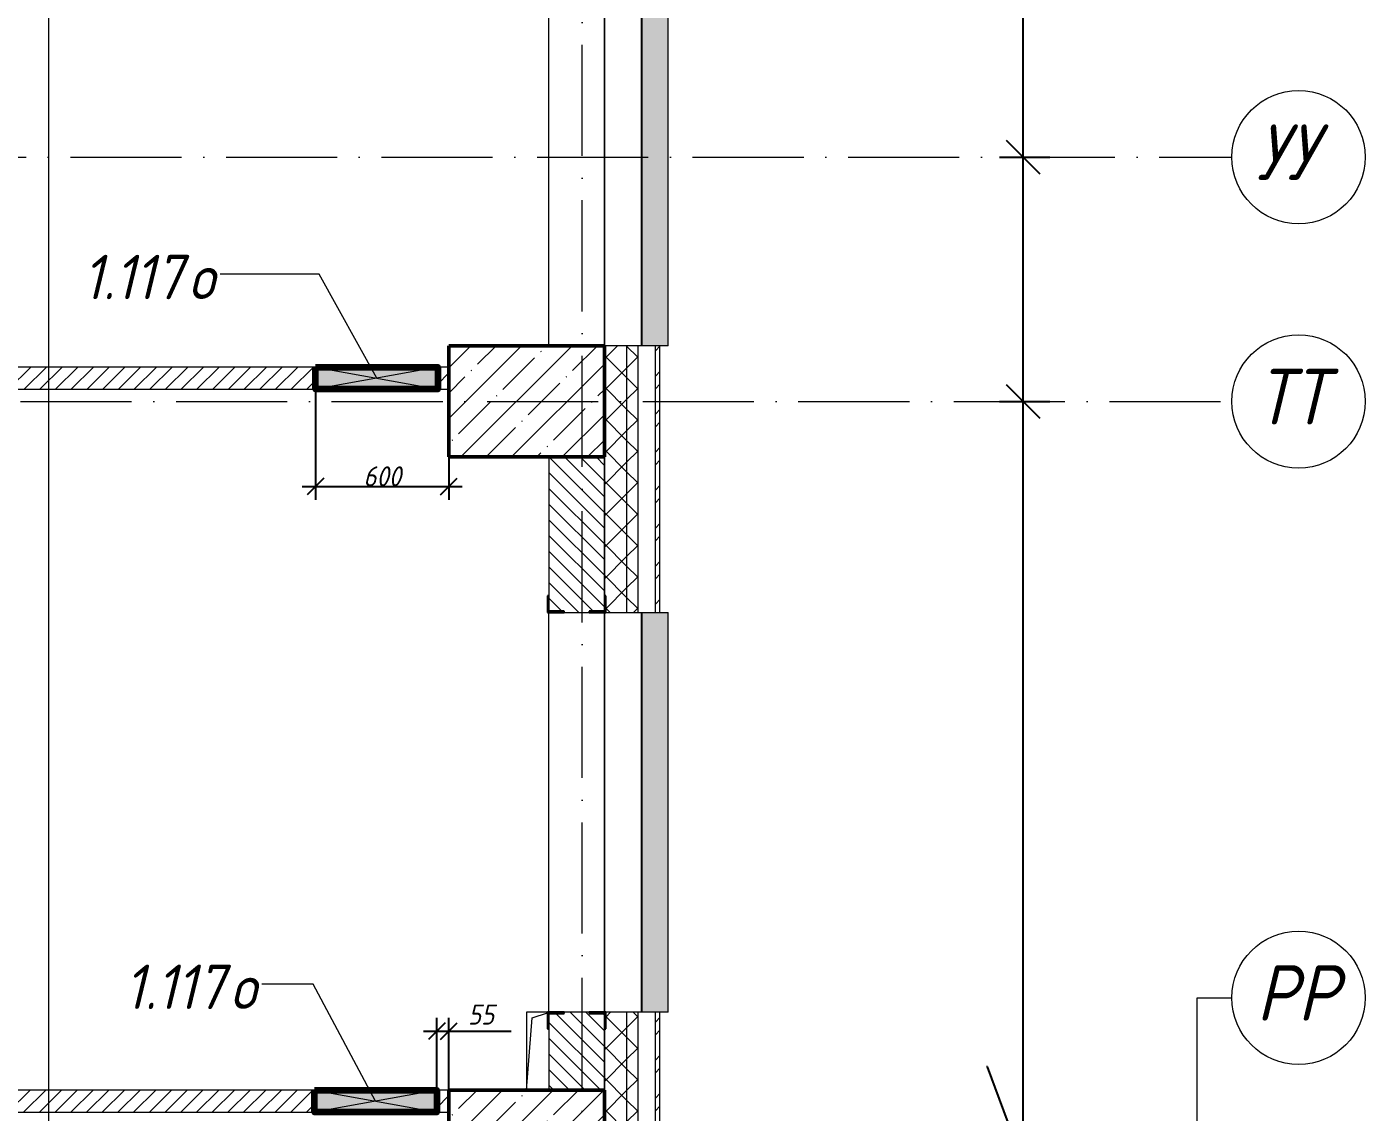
# Model space of a CAD drawing. Header units: millimetres. Extents: x -356862 to 418287, y 0 to 839748.
# Drawn here: x -77865 to -71841, y 529297 to 534184 of the extents above; entities that cross this region are included whole.
import ezdxf

# ---------------------------------------------------------------- set-up
doc = ezdxf.new("R2010")
doc.units = ezdxf.units.MM
doc.linetypes.add('50_200_ШТРИХ_1Т_ш5_п1_п1_', pattern=[700, 500, -100, 0, -100])
for name, color, linetype, lineweight in [('9.7) Заделка 956 шт', 6, 'Continuous', 158), ('A-____-____-DIMS', 7, 'Continuous', 9), ('A-DETL-GENF-OTLN', 7, 'Continuous', 9), ('A-GENM-____-MCUT', 7, 'Continuous', 25), ('A-GENM-____-OTLN', 7, 'Continuous', 9), ('A-GENM-____-OTLN-1', 7, 'Continuous', 25), ('A-GLAZ-____-IDEN', 7, 'Continuous', 9), ('A-GLAZ-____-OTLN', 7, 'Continuous', 9), ('A-WALL-____-MCUT', 7, 'Continuous', 13), ('A-WALL-____-MCUT-1', 7, 'Continuous', 9), ('A-WALL-____-OTLN', 7, 'Continuous', 9), ('A-WALL-____-PATT-1', 7, 'Continuous', 9), ('A-WALL-FNSH-MCUT-1', 7, 'Continuous', 9), ('S-COLS-____-MCUT', 7, 'Continuous', 50), ('S-COLS-____-OTLN', 7, 'Continuous', 9), ('S-GRID-____-IDEN', 7, 'Continuous', 9), ('S-GRID-____-OTLN', 7, 'Continuous', 9), ('S-GRID-____-OTLN-1', 7, '50_200_ШТРИХ_1Т_ш5_п1_п1_', 9)]:
    doc.layers.add(name, color=color, linetype=linetype, lineweight=lineweight)
doc.layers.add('A-GLAZ-____-OTLN-1', color=7, linetype='Continuous', lineweight=9, true_color=0xc0c0c0)
doc.layers.add('G-____-____-SYMB-1', color=9, linetype='Continuous', lineweight=9, true_color=0x808080)
doc.styles.add('ISOCPEUR_I', font='isocpeui.ttf', dxfattribs={"width": 0.9, "height": 2.5})
doc.styles.add('ISOCPEUR_I_11', font='isocpeui.ttf', dxfattribs={"width": 0.9, "height": 200})
doc.styles.add('ISOCPEUR_I_7', font='isocpeui.ttf', dxfattribs={"width": 0.9, "height": 90})
doc.styles.add('ISOCPEUR_I_9', font='isocpeui.ttf', dxfattribs={"width": 0.9, "height": 250})
doc.dimstyles.new('ISO-1_8_0_9К_СРЕДНИЙ_Кладочные_1', dxfattribs={"dimscale": 304.8, "dimtxt": 89.638306, "dimasz": 0.246063, "dimexe": 0.19685, "dimexo": 0, "dimgap": 0, "dimtad": 1, "dimdec": 3, "dimrnd": 0.001, "dimdsep": 46, "dimtxsty": 'ISOCPEUR_I_7', "dimblk1": 'OBLIQUE', "dimblk2": 'OBLIQUE', "dimsah": 1, "dimcen": 0.09, "dimdle": 0.19685, "dimazin": 0, "dimtfac": 1, "dimtdec": 4, "dimtix": 1, "dimtmove": 0, "dimatfit": 3, "dimfxl": 1, "dimtvp": 1, "dimtolj": 1, "dimtzin": 0, "dimarcsym": 2})
doc.dimstyles.new('ISO-1_8_0_9К_СРЕДНИЙ_Кладочные_2', dxfattribs={"dimscale": 304.8, "dimtxt": 89.638306, "dimasz": 0.246063, "dimexe": 0.19685, "dimexo": 0, "dimgap": 0, "dimtad": 1, "dimdec": 3, "dimrnd": 0.001, "dimdsep": 46, "dimtxsty": 'ISOCPEUR_I_7', "dimblk1": 'OBLIQUE', "dimblk2": 'OBLIQUE', "dimsah": 1, "dimcen": 0.09, "dimdle": 0.19685, "dimazin": 0, "dimtfac": 1, "dimtdec": 4, "dimtix": 1, "dimtmove": 1, "dimatfit": 3, "dimfxl": 1, "dimtvp": 1, "dimtolj": 1, "dimtzin": 0, "dimarcsym": 2})
doc.dimstyles.new('ISO-2_5_0_9К_БОЛЬШОЙ_ОСИ', dxfattribs={"dimscale": 304.8, "dimtxt": 248.995294, "dimasz": 0.492126, "dimexe": 0.393701, "dimexo": 0, "dimgap": 0, "dimtad": 1, "dimdec": 0, "dimzin": 0, "dimdsep": 46, "dimtxsty": 'ISOCPEUR_I', "dimblk1": 'OBLIQUE', "dimblk2": 'OBLIQUE', "dimsah": 1, "dimcen": 0.09, "dimdle": 0.393701, "dimazin": 0, "dimtfac": 1, "dimtdec": 4, "dimtix": 1, "dimtmove": 0, "dimatfit": 3, "dimfxl": 1, "dimtvp": 1, "dimtolj": 1, "dimtzin": 0, "dimarcsym": 2})
doc.dimstyles.new('ISO-2_5_0_9К_БОЛЬШОЙ_ОСИ_1', dxfattribs={"dimscale": 304.8, "dimtxt": 248.995294, "dimasz": 0.492126, "dimexe": 0.393701, "dimexo": 0, "dimgap": 0, "dimtad": 1, "dimdec": 0, "dimzin": 0, "dimdsep": 46, "dimtxsty": 'ISOCPEUR_I', "dimblk1": 'OBLIQUE', "dimblk2": 'OBLIQUE', "dimsah": 1, "dimcen": 0.09, "dimdle": 0.393701, "dimazin": 0, "dimtfac": 1, "dimtdec": 4, "dimtix": 1, "dimtmove": 1, "dimatfit": 3, "dimfxl": 1, "dimtvp": 1, "dimtolj": 1, "dimtzin": 0, "dimarcsym": 2})
pattern_1 = [(45, (-176515.067, 459015.94), (-35.35534, 35.35534), [])]
pattern_2 = [(45, (-176515.07, 459015.94), (-70.71068, 70.71068), []), (135, (-176515.07, 459015.94), (-70.71068, -70.71068), [])]

# ---------------------------------------------------------------- blocks, each defined once
blk = doc.blocks.new('BSC_Колонна _Прямоугольная - 500х700-V121-АР1_План отверстий 1 этажа в осях 1-64_Ю-ЯЯ')
at = {"layer": 'S-COLS-____-OTLN'}
h = blk.add_hatch(dxfattribs=at)
h.set_pattern_fill('FP_132', color=256, style=0, pattern_type=2)
h.set_pattern_definition([(315, (-70131.04, 100900), (114.04925, 114.04925), []), (315, (-70131.04, 100785.95), (114.04925, 114.04925), [201.613, -40.323, 3.353, -36.97])])
h.paths.add_polyline_path([(-250, 167.9), (-250, -350), (250, -350), (250, 350), (-250, 350)], flags=0)
at = {"layer": 'S-COLS-____-MCUT'}
for p, q in [((250, 350), (-250, 350)), ((-250, 350), (-250, -350)), ((250, -350), (250, 350)), ((-250, -350), (250, -350))]:
    blk.add_line(p, q, dxfattribs=at)
blk = doc.blocks.new('BSC_Колонна _Прямоугольная - 500х700-V122-АР1_План отверстий 1 этажа в осях 1-64_Ю-ЯЯ')
at = {"layer": 'S-COLS-____-OTLN'}
h = blk.add_hatch(dxfattribs=at)
h.set_pattern_fill('FP_133', color=256, style=0, pattern_type=2)
h.set_pattern_definition([(315, (-73481.04, 100900), (114.04925, 114.04925), []), (315, (-73481.04, 100785.95), (114.04925, 114.04925), [201.613, -40.323, 3.353, -36.97])])
h.paths.add_polyline_path([(-250, 167.9), (-250, -350), (250, -350), (250, 350), (-250, 350)], flags=0)
at = {"layer": 'S-COLS-____-MCUT'}
for p, q in [((250, 350), (-250, 350)), ((-250, 350), (-250, -350)), ((250, -350), (250, 350)), ((-250, -350), (250, -350))]:
    blk.add_line(p, q, dxfattribs=at)
blk = doc.blocks.new('Фахверк_СКБ_Уголок - 250_2700-27497298-АР1_План отверстий 1 этажа в осях 1-64_Ю-ЯЯ')
at = {"layer": 'A-GENM-____-MCUT'}
for p, q in [((200, 181), (125, 181)), ((125, 181), (125, 106)), ((200, 175), (200, 181)), ((131, 106), (131, 175)), ((131, 175), (200, 175)), ((125, 106), (131, 106)), ((131, -6), (125, -6)), ((125, -6), (125, -81)), ((131, -75), (131, -6)), ((125, -81), (200, -81)), ((200, -75), (131, -75)), ((200, -81), (200, -75))]:
    blk.add_line(p, q, dxfattribs=at)
blk = doc.blocks.new('AR_Отверстие прямоугольное _в плите_ - AR_Отверстие прямоугольное _в плите_-V210-АР1_План отверстий 1 этажа в осях 1-64_Ю-ЯЯ')
at = {"layer": 'A-GENM-____-OTLN'}
for p, q in [((44, 175), (-50, 175)), ((-50, 175), (-50, -175)), ((-50, -175), (-25, 150)), ((-25, 150), (44, 173))]:
    blk.add_line(p, q, dxfattribs=at)
blk = doc.blocks.new('Отлив_СКБ - Отлив витража_120_НВФ-31885687-АР1_План отверстий 1 этажа в осях 1-64_Ю-ЯЯ')
at = {"layer": 'A-GLAZ-____-OTLN-1'}
for points in [[(0, -2), (1800, -2), (1800, 0), (0, 0)], [(877.1, -120), (1800, -120), (1800, -2), (0, -2), (0, -120)]]:
    blk.add_hatch(color=256, dxfattribs=at).paths.add_polyline_path(points, flags=0)
at = {"layer": 'A-GLAZ-____-OTLN'}
for p, q in [((0, 0), (1800, 0)), ((1800, -2), (0, -2)), ((0, -120), (0, -83)), ((0, -120), (1800, -120)), ((1800, -83), (1800, -120))]:
    blk.add_line(p, q, dxfattribs=at)
blk = doc.blocks.new('AR_Отверстие прямоугольное _в стене__БезПР - AR_Отверстие прямоугольное _в стене__БезПР-36428248-АР1_План отверстий 1 этажа в осях 1-64_Ю-ЯЯ')
at = {"layer": 'A-GLAZ-____-OTLN'}
blk.add_hatch(color=256, dxfattribs=at).paths.add_polyline_path([(275, -50), (275, 50), (-275, 50), (-275, -50)], flags=0)
at = {"layer": 'A-DETL-GENF-OTLN'}
for p, q in [((-275, -50), (-275, 50)), ((-275, 50), (275, 50)), ((275, 50), (-275, -50)), ((-275, 50), (275, -50)), ((275, 50), (-275, 50)), ((-275, 50), (-275, -50)), ((275, 50), (275, -50)), ((275, -50), (275, 50)), ((275, -50), (-275, -50)), ((-275, -50), (275, -50))]:
    blk.add_line(p, q, dxfattribs=at)
at = {"layer": 'A-GLAZ-____-OTLN'}
blk.add_line((275, 50), (-275, 50), dxfattribs=at)
blk = doc.blocks.new('Ось сетки - Круг_Ø6_00__ISO-2_5_0_9K_-25732049-АР1_План отверстий 1 этажа в осях 1-64_Ю-ЯЯ')
at = {"layer": 'S-GRID-____-IDEN'}
blk.add_circle((0, 0), 3, dxfattribs=at)
blk = doc.blocks.new('_Oblique')
at = {"color": 0, "linetype": 'ByBlock', "lineweight": -2}
blk.add_line((-0.5, -0.5), (0.5, 0.5), dxfattribs=at)
blk = doc.blocks.new('*D13474')
at = {"layer": 'A-____-____-DIMS', "color": 0, "lineweight": -2, "transparency": 16777216}
for p, q in [((-73540.8, 529500.7), (-73544.7, 529500.7)), ((-73380.8, 529072), (-73540.8, 529500.7)), ((-73380.8, 528877), (-73380.8, 529267)), ((-73486.9, 529147), (-73260.8, 529147)), ((-73486.9, 528997), (-73260.8, 528997))]:
    blk.add_line(p, q, dxfattribs=at)
at = {"layer": 'Defpoints', "color": 0, "transparency": 16777216}
for p in [(-73486.9, 529147), (-73380.8, 529147), (-73486.9, 528997)]:
    blk.add_point(p, dxfattribs=at)
at = {"layer": 'A-____-____-DIMS', "color": 0, "lineweight": -2, "transparency": 16777216, "xscale": 150, "yscale": 150, "zscale": 150}
for p, rotation in [((-73380.8, 529147), 90), ((-73380.8, 528997), 270)]:
    blk.add_blockref('_Oblique', p, dxfattribs=dict(at, rotation=rotation))
at = {"layer": 'A-____-____-DIMS', "color": 0, "transparency": 16777216, "insert": (-73542.4, 528991), "char_height": 2.5, "width": 511.398, "attachment_point": 1, "rotation": 90, "line_spacing_factor": 1.149209, "style": 'ISOCPEUR_I'}
blk.add_mtext('\\A1;150', dxfattribs=at)
blk = doc.blocks.new('*D13475')
at = {"layer": 'A-____-____-DIMS', "color": 0, "lineweight": -2, "transparency": 16777216}
for p, q in [((-73380.8, 529027), (-73380.8, 532617)), ((-73486.9, 532497), (-73260.8, 532497)), ((-73486.9, 529147), (-73260.8, 529147))]:
    blk.add_line(p, q, dxfattribs=at)
at = {"layer": 'Defpoints', "color": 0, "transparency": 16777216}
for p in [(-73486.9, 532497), (-73380.8, 532497), (-73486.9, 529147)]:
    blk.add_point(p, dxfattribs=at)
at = {"layer": 'A-____-____-DIMS', "color": 0, "lineweight": -2, "transparency": 16777216, "xscale": 150, "yscale": 150, "zscale": 150}
for p, rotation in [((-73380.8, 532497), 90), ((-73380.8, 529147), 270)]:
    blk.add_blockref('_Oblique', p, dxfattribs=dict(at, rotation=rotation))
at = {"layer": 'A-____-____-DIMS', "color": 0, "transparency": 16777216, "insert": (-73382.1, 530822), "char_height": 2.5, "width": 758.478, "attachment_point": 5, "rotation": 90, "style": 'ISOCPEUR_I'}
blk.add_mtext('\\A1;3350', dxfattribs=at)
blk = doc.blocks.new('*D13476')
at = {"layer": 'A-____-____-DIMS', "color": 0, "lineweight": -2, "transparency": 16777216}
for p, q in [((-73380.8, 532377), (-73380.8, 533717)), ((-73486.9, 533597), (-73260.8, 533597)), ((-73486.9, 532497), (-73260.8, 532497))]:
    blk.add_line(p, q, dxfattribs=at)
at = {"layer": 'Defpoints', "color": 0, "transparency": 16777216}
for p in [(-73486.9, 533597), (-73380.8, 533597), (-73486.9, 532497)]:
    blk.add_point(p, dxfattribs=at)
at = {"layer": 'A-____-____-DIMS', "color": 0, "lineweight": -2, "transparency": 16777216, "xscale": 150, "yscale": 150, "zscale": 150}
for p, rotation in [((-73380.8, 533597), 90), ((-73380.8, 532497), 270)]:
    blk.add_blockref('_Oblique', p, dxfattribs=dict(at, rotation=rotation))
at = {"layer": 'A-____-____-DIMS', "color": 0, "transparency": 16777216, "insert": (-73382.1, 533047), "char_height": 2.5, "width": 643.557, "attachment_point": 5, "rotation": 90, "style": 'ISOCPEUR_I'}
blk.add_mtext('\\A1;1100', dxfattribs=at)
blk = doc.blocks.new('*D13477')
at = {"layer": 'A-____-____-DIMS', "color": 0, "lineweight": -2, "transparency": 16777216}
for p, q in [((-73380.8, 533477), (-73380.8, 534717)), ((-73486.9, 534597), (-73260.8, 534597)), ((-73486.9, 533597), (-73260.8, 533597))]:
    blk.add_line(p, q, dxfattribs=at)
at = {"layer": 'Defpoints', "color": 0, "transparency": 16777216}
for p in [(-73486.9, 534597), (-73380.8, 534597), (-73486.9, 533597)]:
    blk.add_point(p, dxfattribs=at)
at = {"layer": 'A-____-____-DIMS', "color": 0, "lineweight": -2, "transparency": 16777216, "xscale": 150, "yscale": 150, "zscale": 150}
for p, rotation in [((-73380.8, 534597), 90), ((-73380.8, 533597), 270)]:
    blk.add_blockref('_Oblique', p, dxfattribs=dict(at, rotation=rotation))
at = {"layer": 'A-____-____-DIMS', "color": 0, "transparency": 16777216, "insert": (-73382.1, 534097), "char_height": 2.5, "width": 701.018, "attachment_point": 5, "rotation": 90, "style": 'ISOCPEUR_I'}
blk.add_mtext('\\A1;1000', dxfattribs=at)
blk = doc.blocks.new('*D13639')
at = {"layer": 'A-____-____-DIMS', "color": 0, "lineweight": -2, "transparency": 16777216}
for p, q in [((-76020.1, 529397), (-76020.1, 529721.6)), ((-75965.1, 529397), (-75965.1, 529721.6)), ((-76080.1, 529661.6), (-75965.1, 529661.6)), ((-75965.1, 529661.6), (-75684.8, 529661.6))]:
    blk.add_line(p, q, dxfattribs=at)
at = {"layer": 'Defpoints', "color": 0, "transparency": 16777216}
for p in [(-75965.1, 529661.6), (-76020.1, 529397), (-75965.1, 529397)]:
    blk.add_point(p, dxfattribs=at)
at = {"layer": 'A-____-____-DIMS', "color": 0, "lineweight": -2, "transparency": 16777216, "xscale": 75, "yscale": 75, "zscale": 75, "rotation": 180}
blk.add_blockref('_Oblique', (-76020.1, 529661.6), dxfattribs=at)
at = {"layer": 'A-____-____-DIMS', "color": 0, "lineweight": -2, "transparency": 16777216, "xscale": 75, "yscale": 75, "zscale": 75}
blk.add_blockref('_Oblique', (-75965.1, 529661.6), dxfattribs=at)
at = {"layer": 'A-____-____-DIMS', "color": 0, "transparency": 16777216, "insert": (-75879.2, 529781.6), "char_height": 90, "width": 273.052, "attachment_point": 1, "line_spacing_factor": 1.149209, "style": 'ISOCPEUR_I_7'}
blk.add_mtext('\\A1;55', dxfattribs=at)
blk = doc.blocks.new('*D13641')
at = {"layer": 'A-____-____-DIMS', "color": 0, "lineweight": -2, "transparency": 16777216}
for p, q in [((-76565.1, 532552), (-76565.1, 532054.7)), ((-75965.1, 532247), (-75965.1, 532054.7)), ((-76625.1, 532114.7), (-75905.1, 532114.7))]:
    blk.add_line(p, q, dxfattribs=at)
at = {"layer": 'Defpoints', "color": 0, "transparency": 16777216}
for p in [(-76565.1, 532552), (-75965.1, 532247), (-75965.1, 532114.7)]:
    blk.add_point(p, dxfattribs=at)
at = {"layer": 'A-____-____-DIMS', "color": 0, "lineweight": -2, "transparency": 16777216, "xscale": 75, "yscale": 75, "zscale": 75, "rotation": 180}
blk.add_blockref('_Oblique', (-76565.1, 532114.7), dxfattribs=at)
at = {"layer": 'A-____-____-DIMS', "color": 0, "lineweight": -2, "transparency": 16777216, "xscale": 75, "yscale": 75, "zscale": 75}
blk.add_blockref('_Oblique', (-75965.1, 532114.7), dxfattribs=at)
at = {"layer": 'A-____-____-DIMS', "color": 0, "transparency": 16777216, "insert": (-76265.1, 532159.7), "char_height": 90, "width": 409.578, "attachment_point": 5, "style": 'ISOCPEUR_I_7'}
blk.add_mtext('\\A1;600', dxfattribs=at)

msp = doc.modelspace()

# ---------------------------------------------------------------- hatches: boundary and pattern name
at = {"layer": 'A-WALL-____-PATT-1'}
h = msp.add_hatch(dxfattribs=at)
h.set_pattern_fill('FP_3', color=256, style=0, pattern_type=2)
h.set_pattern_definition([(45, (-176515.07, 459015.94), (-85.53659, 85.53659), []), (45, (-176458.04, 459015.94), (-85.53659, 85.53659), [])])
h.paths.add_polyline_path([(-75015.0675, 528496.983), (-75015.0675, 529746.983), (-75035.0675, 529746.983), (-75035.0675, 528496.983)], flags=0)
h.paths.add_polyline_path([(-75035.0675, 531546.983), (-75015.0675, 531546.983), (-75015.0675, 532746.983), (-75035.0675, 532746.983), (-75035.0675, 532384.65)], flags=0)
h.paths.add_polyline_path([(-75035.0675, 534546.983), (-75015.0675, 534546.983), (-75015.0675, 535746.983), (-75035.0675, 535746.983), (-75035.0675, 535613.6202)], flags=0)
h.paths.add_polyline_path([(-75035.0675, 537546.983), (-75015.0675, 537546.983), (-75015.0675, 544926.983), (-75035.0675, 544926.983), (-75035.0675, 538035.3479)], flags=0)
h = msp.add_hatch(dxfattribs=at)
h.set_pattern_fill('FP_1', color=256, style=0, pattern_type=2)
h.set_pattern_definition(pattern_2)
h.paths.add_polyline_path([(-75165.0675, 505831.983), (-75165.0675, 506096.983), (-75265.0675, 506096.983), (-75265.0675, 505831.983)], flags=0)
h.paths.add_polyline_path([(-75165.0675, 508196.983), (-75165.0675, 508796.983), (-75265.0675, 508796.983), (-75265.0675, 508196.983)], flags=0)
h.paths.add_polyline_path([(-75165.0675, 510196.983), (-75165.0675, 514796.983), (-75259.0675, 514796.983), (-75259.0675, 514721.983), (-75265.0675, 514721.983), (-75265.0675, 510196.983)], flags=0)
h.paths.add_polyline_path([(-75165.0675, 516596.983), (-75165.0675, 517796.983), (-75259.0675, 517796.983), (-75259.0675, 517721.983), (-75265.0675, 517721.983), (-75265.0675, 516671.983), (-75259.0675, 516671.983), (-75259.0675, 516596.983)], flags=0)
h.paths.add_polyline_path([(-75165.0675, 519596.983), (-75165.0675, 520796.983), (-75259.0675, 520796.983), (-75259.0675, 520721.983), (-75265.0675, 520721.983), (-75265.0675, 519671.983), (-75259.0675, 519671.983), (-75259.0675, 519596.983)], flags=0)
h.paths.add_polyline_path([(-75259.0675, 522596.983), (-75165.0675, 522596.983), (-75165.0675, 523796.983), (-75259.0675, 523796.983), (-75259.0675, 523721.983), (-75265.0675, 523721.983), (-75265.0675, 522671.983), (-75259.0675, 522671.983), (-75259.0675, 522602.983)], flags=0)
h.paths.add_polyline_path([(-75165.0675, 525596.983), (-75165.0675, 526746.983), (-75259.0675, 526746.983), (-75259.0675, 526671.983), (-75265.0675, 526671.983), (-75265.0675, 525671.983), (-75259.0675, 525671.983), (-75259.0675, 525596.983)], flags=0)
h.paths.add_polyline_path([(-75259.0675, 528496.983), (-75165.0675, 528496.983), (-75165.0675, 529746.983), (-75259.0675, 529746.983), (-75259.0675, 529671.983), (-75265.0675, 529671.983), (-75265.0675, 528571.983), (-75259.0675, 528571.983), (-75259.0675, 528502.983)], flags=0)
h.paths.add_polyline_path([(-75259.0675, 531546.983), (-75165.0675, 531546.983), (-75165.0675, 532746.983), (-75265.0675, 532746.983), (-75265.0675, 531621.983), (-75259.0675, 531621.983), (-75259.0675, 531552.983)], flags=0)
h.paths.add_polyline_path([(-75259.0675, 534546.983), (-75165.0675, 534546.983), (-75165.0675, 535746.983), (-75259.0675, 535746.983), (-75259.0675, 535671.983), (-75265.0675, 535671.983), (-75265.0675, 534621.983), (-75259.0675, 534621.983), (-75259.0675, 534552.983)], flags=0)
h.paths.add_polyline_path([(-75165.0675, 537546.983), (-75165.0675, 544796.983), (-75265.0675, 544796.983), (-75265.0675, 537621.983), (-75259.0675, 537621.983), (-75259.0675, 537546.983)], flags=0)
h = msp.add_hatch(dxfattribs=at)
h.set_pattern_fill('FP_1', color=256, style=0, pattern_type=2)
h.set_pattern_definition(pattern_2)
h.paths.add_polyline_path([(-75115.0675, 505831.983), (-75115.0675, 506096.983), (-75165.0675, 506096.983), (-75165.0675, 505831.983)], flags=0)
h.paths.add_polyline_path([(-75115.0675, 508196.983), (-75115.0675, 508796.983), (-75165.0675, 508796.983), (-75165.0675, 508196.983)], flags=0)
h.paths.add_polyline_path([(-75165.0675, 510196.983), (-75115.0675, 510196.983), (-75115.0675, 514796.983), (-75165.0675, 514796.983), (-75165.0675, 513010.8287)], flags=0)
h.paths.add_polyline_path([(-75165.0675, 516596.983), (-75115.0675, 516596.983), (-75115.0675, 517796.983), (-75165.0675, 517796.983), (-75165.0675, 517047.0414)], flags=0)
h.paths.add_polyline_path([(-75115.0675, 519596.983), (-75115.0675, 520796.983), (-75165.0675, 520796.983), (-75165.0675, 519596.983)], flags=0)
h.paths.add_polyline_path([(-75115.0675, 522596.983), (-75115.0675, 523796.983), (-75165.0675, 523796.983), (-75165.0675, 522596.983)], flags=0)
h.paths.add_polyline_path([(-75165.0675, 525596.983), (-75115.0675, 525596.983), (-75115.0675, 526746.983), (-75165.0675, 526746.983), (-75165.0675, 525926.7096)], flags=0)
h.paths.add_polyline_path([(-75115.0675, 528496.983), (-75115.0675, 529746.983), (-75165.0675, 529746.983), (-75165.0675, 528496.983)], flags=0)
h.paths.add_polyline_path([(-75115.0675, 531546.983), (-75115.0675, 532746.983), (-75165.0675, 532746.983), (-75165.0675, 531546.983)], flags=0)
h.paths.add_polyline_path([(-75165.0675, 534546.983), (-75115.0675, 534546.983), (-75115.0675, 535746.983), (-75165.0675, 535746.983), (-75165.0675, 535613.6202)], flags=0)
h.paths.add_polyline_path([(-75165.0675, 537546.983), (-75115.0675, 537546.983), (-75115.0675, 544846.983), (-75165.0675, 544846.983), (-75165.0675, 538035.3479)], flags=0)
h = msp.add_hatch(dxfattribs=at)
h.set_pattern_fill('FP_5', color=256, style=0, pattern_type=2)
h.set_pattern_definition(pattern_1)
h.paths.add_polyline_path([(-75965.0675, 532551.983), (-75965.0675, 532651.983), (-76015.0675, 532651.983), (-76015.0675, 532551.983)], flags=0)
h.paths.add_polyline_path([(-76565.0675, 532551.983), (-76565.0675, 532651.983), (-78165.0675, 532651.983), (-78165.0675, 532551.983), (-77550.4388, 532551.983)], flags=0)
h.paths.add_polyline_path([(-78215.0675, 532551.983), (-78215.0675, 532554.983), (-78168.0675, 532554.983), (-78168.0675, 532648.983), (-78215.0675, 532648.983), (-78215.0675, 532651.983), (-80365.0675, 532651.983), (-80365.0675, 532551.983), (-78265.0675, 532551.983)], flags=0)
h.paths.add_polyline_path([(-80415.0675, 532551.983), (-80415.0675, 532554.983), (-80368.0675, 532554.983), (-80368.0675, 532648.983), (-80415.0675, 532648.983), (-80415.0675, 532651.983), (-82565.0675, 532651.983), (-82565.0675, 532551.983), (-81085.4402, 532551.983)], flags=0)
h = msp.add_hatch(dxfattribs=at)
h.set_pattern_fill('FP_6', color=256, style=0, pattern_type=2)
h.set_pattern_definition([(135, (-176515.067, 459015.94), (-35.35534, -35.35534), [])])
h.paths.add_polyline_path([(-75265.0675, 529396.983), (-75265.0675, 529740.983), (-75334.0675, 529740.983), (-75334.0675, 529746.983), (-75446.0675, 529746.983), (-75446.0675, 529740.983), (-75515.0675, 529740.983), (-75515.0675, 529396.983)], flags=0)
h.paths.add_polyline_path([(-75334.0675, 531546.983), (-75334.0675, 531552.983), (-75265.0675, 531552.983), (-75265.0675, 532246.983), (-75515.0675, 532246.983), (-75515.0675, 531552.983), (-75446.0675, 531552.983), (-75446.0675, 531546.983)], flags=0)
h = msp.add_hatch(dxfattribs=at)
h.set_pattern_fill('FP_5', color=256, style=0, pattern_type=2)
h.set_pattern_definition(pattern_1)
h.paths.add_polyline_path([(-75965.0675, 529296.983), (-75965.0675, 529396.983), (-76020.0675, 529396.983), (-76020.0675, 529296.983)], flags=0)
h.paths.add_polyline_path([(-76570.0675, 529296.983), (-76570.0675, 529396.983), (-78165.0675, 529396.983), (-78165.0675, 529296.983), (-77550.4388, 529296.983)], flags=0)
h.paths.add_polyline_path([(-78215.0675, 529296.983), (-78215.0675, 529299.983), (-78168.0675, 529299.983), (-78168.0675, 529393.983), (-78215.0675, 529393.983), (-78215.0675, 529396.983), (-80315.0675, 529396.983), (-80315.0675, 529393.983), (-80362.0675, 529393.983), (-80362.0675, 529299.983), (-80315.0675, 529299.983), (-80315.0675, 529296.983), (-79317.9395, 529296.983)], flags=0)
h.paths.add_polyline_path([(-80365.0675, 529296.983), (-80365.0675, 529396.983), (-82565.0675, 529396.983), (-82565.0675, 529296.983), (-81085.4402, 529296.983)], flags=0)

# ---------------------------------------------------------------- linework, layer by layer
at = {"layer": '9.7) Заделка 956 шт'}
for points in [[(-76565.0675, 532651.983), (-76015.0675, 532651.983), (-76015.0675, 532551.983), (-76565.0675, 532551.983)], [(-76570.0675, 529396.983), (-76020.0675, 529396.983), (-76020.0675, 529296.983), (-76570.0675, 529296.983)]]:
    msp.add_lwpolyline(points, close=True, dxfattribs=at)
at = {"layer": 'A-GLAZ-____-IDEN'}
for p, q in [((-76548.6863, 533069.6009), (-76994.0805, 533069.6009)), ((-76290.0675, 532601.983), (-76548.6863, 533069.6009)), ((-76575.474, 529874.0387), (-76806.3481, 529874.0387)), ((-76295.0675, 529346.983), (-76575.474, 529874.0387))]:
    msp.add_line(p, q, dxfattribs=at)
at = {"layer": 'A-WALL-____-MCUT'}
for p, q in [((-75035.0675, 532746.983), (-75265.0675, 532746.983)), ((-75035.0675, 531546.983), (-75035.0675, 532746.983)), ((-75515.0675, 532246.983), (-75515.0675, 531621.983)), ((-75265.0675, 531621.983), (-75265.0675, 532246.983)), ((-75265.0675, 532246.983), (-75265.0675, 531621.983)), ((-75446.0675, 531546.983), (-75334.0675, 531546.983)), ((-75259.0675, 531546.983), (-75035.0675, 531546.983)), ((-75334.0675, 529746.983), (-75446.0675, 529746.983)), ((-75035.0675, 529746.983), (-75259.0675, 529746.983)), ((-75035.0675, 528496.983), (-75035.0675, 529746.983)), ((-75515.0675, 529671.983), (-75515.0675, 529396.983)), ((-75265.0675, 529396.983), (-75265.0675, 529671.983)), ((-75265.0675, 529671.983), (-75265.0675, 529396.983))]:
    msp.add_line(p, q, dxfattribs=at)
at = {"layer": 'A-WALL-____-MCUT-1'}
for p, q in [((-75165.0675, 532746.983), (-75165.0675, 531546.983)), ((-75115.0675, 532746.983), (-75115.0675, 531546.983)), ((-75165.0675, 529746.983), (-75165.0675, 528496.983)), ((-75115.0675, 529746.983), (-75115.0675, 528496.983))]:
    msp.add_line(p, q, dxfattribs=at)
at = {"layer": 'A-WALL-____-OTLN'}
for p, q in [((-75515.0675, 532746.983), (-75515.0675, 534546.983)), ((-75265.0675, 534546.983), (-75265.0675, 532746.983)), ((-75265.0675, 532746.983), (-75265.0675, 534546.983)), ((-75515.0675, 529746.983), (-75515.0675, 531546.983)), ((-75265.0675, 531546.983), (-75265.0675, 529746.983)), ((-75265.0675, 529746.983), (-75265.0675, 531546.983))]:
    msp.add_line(p, q, dxfattribs=at)
at = {"layer": 'A-WALL-FNSH-MCUT-1'}
for p, q in [((-75015.0675, 532746.983), (-75035.0675, 532746.983)), ((-75015.0675, 531546.983), (-75015.0675, 532746.983)), ((-76565.0675, 532651.983), (-78165.0675, 532651.983)), ((-75965.0675, 532651.983), (-76015.0675, 532651.983)), ((-78165.0675, 532551.983), (-76565.0675, 532551.983)), ((-76015.0675, 532551.983), (-75965.0675, 532551.983)), ((-75035.0675, 531546.983), (-75015.0675, 531546.983)), ((-75015.0675, 529746.983), (-75035.0675, 529746.983)), ((-75015.0675, 528496.983), (-75015.0675, 529746.983)), ((-76570.0675, 529396.983), (-78165.0675, 529396.983)), ((-75965.0675, 529396.983), (-76020.0675, 529396.983)), ((-78165.0675, 529296.983), (-76570.0675, 529296.983)), ((-76020.0675, 529296.983), (-75965.0675, 529296.983))]:
    msp.add_line(p, q, dxfattribs=at)
at = {"layer": 'G-____-____-SYMB-1'}
msp.add_line((-77766.8674, 545636.5018), (-77766.8674, 504422.2671), dxfattribs=at)
at = {"layer": 'S-GRID-____-OTLN'}
for p, q in [((-72597.3624, 529812.1321), (-72440.6609, 529812.1321)), ((-72597.3624, 529146.983), (-72597.3624, 529812.1321))]:
    msp.add_line(p, q, dxfattribs=at)
at = {"layer": 'S-GRID-____-OTLN-1'}
for p, q in [((-75365.0675, 498597.5699), (-75365.0675, 549908.7924)), ((-142077.6215, 533596.983), (-72440.6609, 533596.983)), ((-83493.8031, 532496.983), (-72440.6609, 532496.983))]:
    msp.add_line(p, q, dxfattribs=at)

# ---------------------------------------------------------------- block references
at = {"layer": 'A-GENM-____-OTLN'}
msp.add_blockref('AR_Отверстие прямоугольное _в плите_ - AR_Отверстие прямоугольное _в плите_-V210-АР1_План отверстий 1 этажа в осях 1-64_Ю-ЯЯ', (-75565.0675, 529571.983), dxfattribs=at)
at = {"layer": 'A-GENM-____-OTLN-1'}
for p, rotation in [((-75340.0675, 531421.983), 89.99999999999994), ((-75440.0675, 529871.983), 269.9999999999999)]:
    msp.add_blockref('Фахверк_СКБ_Уголок - 250_2700-27497298-АР1_План отверстий 1 этажа в осях 1-64_Ю-ЯЯ', p, dxfattribs=dict(at, rotation=rotation))
at = {"layer": 'A-GLAZ-____-OTLN', "rotation": 90}
for p in [(-75098.0675, 532746.983), (-75098.0675, 529746.983)]:
    msp.add_blockref('Отлив_СКБ - Отлив витража_120_НВФ-31885687-АР1_План отверстий 1 этажа в осях 1-64_Ю-ЯЯ', p, dxfattribs=at)
at = {"layer": 'A-GLAZ-____-OTLN'}
for p in [(-76290.0675, 532601.983), (-76295.0675, 529346.983)]:
    msp.add_blockref('AR_Отверстие прямоугольное _в стене__БезПР - AR_Отверстие прямоугольное _в стене__БезПР-36428248-АР1_План отверстий 1 этажа в осях 1-64_Ю-ЯЯ', p, dxfattribs=at)
at = {"layer": 'S-COLS-____-OTLN', "rotation": 89.9999999999999}
for name, p in [('BSC_Колонна _Прямоугольная - 500х700-V122-АР1_План отверстий 1 этажа в осях 1-64_Ю-ЯЯ', (-75615.0675, 532496.983)), ('BSC_Колонна _Прямоугольная - 500х700-V121-АР1_План отверстий 1 этажа в осях 1-64_Ю-ЯЯ', (-75615.0675, 529146.983))]:
    msp.add_blockref(name, p, dxfattribs=at)
at = {"layer": 'S-GRID-____-IDEN', "xscale": 99.99999999999993, "yscale": 99.99999999999993, "zscale": 99.99999999999993, "rotation": 269.9999999999995}
for p in [(-72140.6609, 533596.983), (-72140.6609, 532496.983), (-72140.6609, 529812.1321)]:
    msp.add_blockref('Ось сетки - Круг_Ø6_00__ISO-2_5_0_9K_-25732049-АР1_План отверстий 1 этажа в осях 1-64_Ю-ЯЯ', p, dxfattribs=at)

# ---------------------------------------------------------------- texts
at = {"layer": 'A-GLAZ-____-IDEN', "char_height": 200, "attachment_point": 1, "style": 'ISOCPEUR_I_11'}
for s, insert, width in [('1.117', (-77612.931, 533157.2155), 577.215), ('\\fISOCPEUR|b0|i1|c204|p34|;\\W.9;о', (-77136.681, 533157.2155), 158.734125), ('1.117', (-77425.1986, 529961.6533), 577.215), ('\\fISOCPEUR|b0|i1|c204|p34|;\\W.9;о', (-76948.9486, 529961.6533), 158.734125)]:
    msp.add_mtext(s, dxfattribs=dict(at, insert=insert, width=width))
at = {"layer": 'S-GRID-____-IDEN', "char_height": 250, "width": 447.341625, "attachment_point": 1, "style": 'ISOCPEUR_I_9'}
for s, insert in [('УУ', (-72330.8904, 533743.6154)), ('ТТ', (-72330.8904, 532643.6154)), ('РР', (-72330.8904, 529958.7646))]:
    msp.add_mtext(s, dxfattribs=dict(at, insert=insert))

# ---------------------------------------------------------------- dimensions: what is measured, and where the dimension line sits
at = {"layer": 'A-____-____-DIMS'}
for base, p1, p2, override, picture, middle in [((-73380.826, 534596.983), (-73486.892, 533596.983), (-73486.892, 534596.983), {"dimpost": '<>', "dimfxl": 1000}, '*D13477', (-73382.076, 534096.983)), ((-73380.826, 533596.983), (-73486.892, 532496.983), (-73486.892, 533596.983), {"dimpost": '<>', "dimfxl": 1100}, '*D13476', (-73382.076, 533046.983)), ((-73380.826, 532496.983), (-73486.892, 529146.983), (-73486.892, 532496.983), {"dimpost": '<>', "dimfxl": 3350}, '*D13475', (-73382.076, 530821.983))]:
    dim = msp.add_linear_dim(base=base, p1=p1, p2=p2, angle=90, dimstyle='ISO-2_5_0_9К_БОЛЬШОЙ_ОСИ', override=override, dxfattribs=at)
    dim.commit()
    dim.dimension.update_dxf_attribs({"geometry": picture, "text_midpoint": middle})
dim = msp.add_linear_dim(base=(-75965.0675, 532114.6719), p1=(-76565.0675, 532551.983), p2=(-75965.0675, 532246.983), dimstyle='ISO-1_8_0_9К_СРЕДНИЙ_Кладочные_2', override={"dimpost": '<>', "dimfxl": 673.071319}, dxfattribs=at)
dim.commit()
dim.dimension.update_dxf_attribs({"geometry": '*D13641', "text_midpoint": (-76265.0675, 532159.6719)})
dim = msp.add_linear_dim(base=(-75965.0675, 529661.5982), p1=(-76020.0675, 529396.983), p2=(-75965.0675, 529396.983), dimstyle='ISO-1_8_0_9К_СРЕДНИЙ_Кладочные_1', override={"dimpost": '<>', "dimfxl": 55}, dxfattribs=at)
dim.commit()
dim.dimension.update_dxf_attribs({"geometry": '*D13639', "text_midpoint": (-75742.6703, 529661.5982), "dimtype": 160})
dim = msp.add_linear_dim(base=(-73380.826, 529146.983), p1=(-73486.892, 528996.983), p2=(-73486.892, 529146.983), angle=90, dimstyle='ISO-2_5_0_9К_БОЛЬШОЙ_ОСИ_1', override={"dimpost": '<>', "dimfxl": 150}, dxfattribs=at)
dim.commit()
dim.dimension.update_dxf_attribs({"geometry": '*D13474', "text_midpoint": (-73540.7733, 529500.7137), "dimtype": 160, "text_rotation": 90})

doc.saveas('drawing.dxf')
